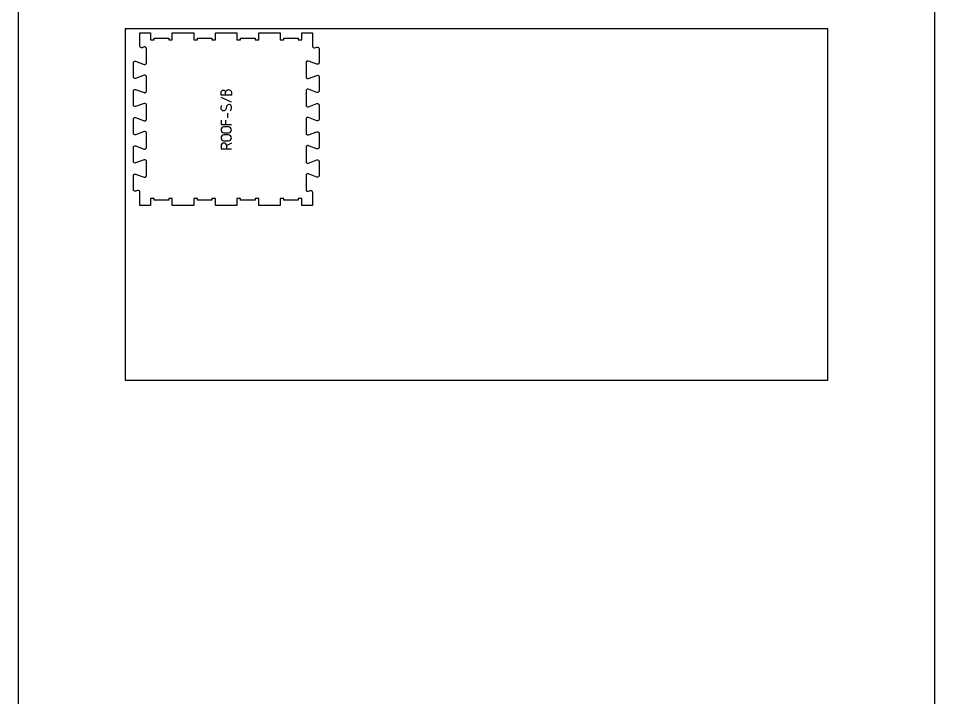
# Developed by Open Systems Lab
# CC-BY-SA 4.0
# Model space of a CAD drawing. Extents: x 0 to 12757, y 0 to 30003.
# Drawn here: x 0 to 3183, y 6932 to 9293 of the extents above; entities that cross this region are included whole.
import ezdxf

# ---------------------------------------------------------------- set-up
doc = ezdxf.new("R2010")
doc.units = 0
for name, color, linetype in [('0_SHEET_SPRUCEPLY_2440X122', 1, 'CONTINUOUS'), ('1_ANYTOOL_1MMDEEP_LABELS_S', 2, 'CONTINUOUS'), ('4_ANYTOOL_CUTTHROUGH_OUTSI', 5, 'CONTINUOUS'), ('DONOTCUT', 7, 'CONTINUOUS')]:
    doc.layers.add(name, color=color, linetype=linetype)

msp = doc.modelspace()

# ---------------------------------------------------------------- linework, layer by layer
at = {"layer": '0_SHEET_SPRUCEPLY_2440X122'}
msp.add_lwpolyline([(371.7, 9255.6), (371.7, 8035.6), (2811.7, 8035.6), (2811.7, 9255.6)], close=True, dxfattribs=at)
at = {"layer": '1_ANYTOOL_1MMDEEP_LABELS_S', "color": 2}
for points in [[(720.3, 9025.2), (720.3, 9035.2, -1), (740.3, 9035.2), (740.3, 9025.2), (704.3, 9025.2), (704.3, 9035.2, -1), (720.3, 9035.2)], [(736.3, 8971.2, 0.136555), (740.2, 8980.5, 0.071716), (740.1, 8985.6, 0.133522), (738, 8990.2, 0.344001), (728.6, 8992.3, 0.153745), (724.8, 8988.8, 0.071568), (723, 8984.1, -0.00912), (721.7, 8978.9, -0.090615), (719.5, 8974.4, -0.340346), (710.2, 8971.6, -0.284273), (704.3, 8979.3, -0.092596), (704.8, 8984.3, -0.017533), (706.3, 8989.2)], [(724.3, 8839.2), (724.3, 8849.2, 1), (704.3, 8849.2), (704.3, 8839.2), (740.3, 8839.2)]]:
    msp.add_lwpolyline(points, format="xyb", dxfattribs=at)
for points in [[(740.3, 9001.2), (704.3, 9017.2)], [(728.3, 8947.2), (728.3, 8963.2)], [(704.3, 8939.2), (704.3, 8923.2), (740.3, 8923.2)], [(720.3, 8939.2), (720.3, 8923.2)], [(740.3, 8859.2), (724.1, 8851.1)]]:
    msp.add_lwpolyline(points, dxfattribs=at)
for points in [[(730.3, 8895.2, 1), (730.3, 8915.2), (714.3, 8915.2, 1), (714.3, 8895.2)], [(730.3, 8867.2, 1), (730.3, 8887.2), (714.3, 8887.2, 1), (714.3, 8867.2)]]:
    msp.add_lwpolyline(points, format="xyb", close=True, dxfattribs=at)
at = {"layer": '4_ANYTOOL_CUTTHROUGH_OUTSI', "color": 5}
msp.add_lwpolyline([(422.5, 8688.5, 0.522088), (414.1, 8694.4), (407.3, 8691.9, -0.236725), (402.2, 8692.8), (402.1, 8692.9), (402, 8693), (401.9, 8693.1), (401.7, 8693.2), (401.6, 8693.3), (401.5, 8693.4), (401.4, 8693.6), (401.3, 8693.7), (401.2, 8693.8), (401.1, 8694), (401, 8694.1), (400.9, 8694.2), (400.8, 8694.4), (400.7, 8694.5), (400.6, 8694.7), (400.5, 8694.8), (400.5, 8695), (400.4, 8695.1), (400.3, 8695.3), (400.3, 8695.4), (400.2, 8695.6), (400.2, 8695.8), (400.1, 8695.9), (400.1, 8696.1), (400, 8696.3), (400, 8696.4), (400, 8696.6), (400, 8696.8), (399.9, 8696.9), (399.9, 8697.1), (399.9, 8697.2), (399.9, 8697.4), (399.9, 8745.9), (399.9, 8746.1), (399.9, 8746.2), (399.9, 8746.4), (400, 8746.6), (400, 8746.7), (400, 8746.9), (400, 8747.1), (400.1, 8747.2), (400.1, 8747.4), (400.2, 8747.5), (400.2, 8747.7), (400.3, 8747.9), (400.3, 8748), (400.4, 8748.2), (400.5, 8748.3), (400.5, 8748.5), (400.6, 8748.6), (400.7, 8748.8), (400.8, 8748.9), (400.9, 8749.1), (401, 8749.2), (401.1, 8749.4), (401.2, 8749.5), (401.3, 8749.6), (401.4, 8749.7), (401.5, 8749.9), (401.6, 8750), (401.7, 8750.1), (401.9, 8750.2), (402, 8750.3), (402.1, 8750.4), (402.2, 8750.5, -0.236725), (407.3, 8751.4), (437.1, 8740.4), (437.1, 8740.4), (437.1, 8740.4), (437.3, 8740.4), (437.4, 8740.3), (437.6, 8740.3), (437.8, 8740.3), (438, 8740.2), (438.1, 8740.2), (438.3, 8740.2), (438.5, 8740.2), (438.7, 8740.2), (438.9, 8740.2), (439.1, 8740.2), (439.2, 8740.2), (439.4, 8740.2), (439.6, 8740.2), (439.8, 8740.2), (440, 8740.2), (440.2, 8740.3), (440.3, 8740.3), (440.5, 8740.4), (440.7, 8740.4), (440.9, 8740.5), (441, 8740.5), (441.2, 8740.6), (441.4, 8740.7), (441.6, 8740.7), (441.7, 8740.8), (441.9, 8740.9), (442, 8741), (442.2, 8741.1), (442.3, 8741.2), (442.5, 8741.3), (442.6, 8741.4), (442.8, 8741.5), (442.9, 8741.6), (443, 8741.7), (443.2, 8741.8), (443.3, 8742), (443.4, 8742.1), (443.5, 8742.2), (443.7, 8742.4), (443.8, 8742.5), (443.9, 8742.7), (444, 8742.8), (444.1, 8743), (444.2, 8743.1), (444.3, 8743.3), (444.4, 8743.4), (444.5, 8743.6), (444.6, 8743.8), (444.6, 8743.9), (444.7, 8744.1), (444.8, 8744.3), (444.8, 8744.5), (444.9, 8744.6), (444.9, 8744.8), (445, 8745), (445, 8745.2), (445.1, 8745.3), (445.1, 8745.5), (445.1, 8745.7), (445.1, 8745.9), (445.1, 8746.1), (445.1, 8746.2), (445.1, 8746.4), (445.1, 8794.9), (445.1, 8795.1), (445.1, 8795.3), (445.1, 8795.4), (445.1, 8795.6), (445.1, 8795.8), (445.1, 8796), (445, 8796.2), (445, 8796.3), (444.9, 8796.5), (444.9, 8796.7), (444.8, 8796.9), (444.8, 8797), (444.7, 8797.2), (444.6, 8797.4), (444.6, 8797.5), (444.5, 8797.7), (444.4, 8797.9), (444.3, 8798), (444.2, 8798.2), (444.1, 8798.4), (444, 8798.5), (443.9, 8798.7), (443.8, 8798.8), (443.7, 8798.9), (443.5, 8799.1), (443.4, 8799.2), (443.3, 8799.3), (443.2, 8799.5), (443, 8799.6), (442.9, 8799.7), (442.8, 8799.8), (442.6, 8799.9, 0.237079), (437.1, 8800.9), (437.1, 8800.9), (407.3, 8789.9), (407.3, 8789.9, -0.236725), (402.2, 8790.8), (402.1, 8790.9), (402, 8791), (401.9, 8791.1), (401.7, 8791.2), (401.6, 8791.3), (401.5, 8791.4), (401.4, 8791.6), (401.3, 8791.7), (401.2, 8791.8), (401.1, 8792), (401, 8792.1), (400.9, 8792.2), (400.8, 8792.4), (400.7, 8792.5), (400.6, 8792.7), (400.5, 8792.8), (400.5, 8793), (400.4, 8793.1), (400.3, 8793.3), (400.3, 8793.4), (400.2, 8793.6), (400.2, 8793.8), (400.1, 8793.9), (400.1, 8794.1), (400, 8794.3), (400, 8794.4), (400, 8794.6), (400, 8794.8), (399.9, 8794.9), (399.9, 8795.1), (399.9, 8795.2), (399.9, 8795.4), (399.9, 8843.9), (399.9, 8844.1), (399.9, 8844.2), (399.9, 8844.4), (400, 8844.6), (400, 8844.7), (400, 8844.9), (400, 8845.1), (400.1, 8845.2), (400.1, 8845.4), (400.2, 8845.5), (400.2, 8845.7), (400.3, 8845.9), (400.3, 8846), (400.4, 8846.2), (400.5, 8846.3), (400.5, 8846.5), (400.6, 8846.6), (400.7, 8846.8), (400.8, 8846.9), (400.9, 8847.1), (401, 8847.2), (401.1, 8847.4), (401.2, 8847.5), (401.3, 8847.6), (401.4, 8847.7), (401.5, 8847.9), (401.6, 8848), (401.7, 8848.1), (401.9, 8848.2), (402, 8848.3), (402.1, 8848.4), (402.2, 8848.5, -0.236725), (407.3, 8849.4), (437.1, 8838.4), (437.1, 8838.4), (437.1, 8838.4), (437.3, 8838.4), (437.4, 8838.3), (437.6, 8838.3), (437.8, 8838.3), (438, 8838.2), (438.1, 8838.2), (438.3, 8838.2), (438.5, 8838.2), (438.7, 8838.2), (438.9, 8838.2), (439.1, 8838.2), (439.2, 8838.2), (439.4, 8838.2), (439.6, 8838.2), (439.8, 8838.2), (440, 8838.2), (440.2, 8838.3), (440.3, 8838.3), (440.5, 8838.4), (440.7, 8838.4), (440.9, 8838.5), (441, 8838.5), (441.2, 8838.6), (441.4, 8838.7), (441.6, 8838.7), (441.7, 8838.8), (441.9, 8838.9), (442, 8839), (442.2, 8839.1), (442.3, 8839.2), (442.5, 8839.3), (442.6, 8839.4), (442.8, 8839.5), (442.9, 8839.6), (443, 8839.7), (443.2, 8839.8), (443.3, 8840), (443.4, 8840.1), (443.5, 8840.2), (443.7, 8840.4), (443.8, 8840.5), (443.9, 8840.7), (444, 8840.8), (444.1, 8841), (444.2, 8841.1), (444.3, 8841.3), (444.4, 8841.4), (444.5, 8841.6), (444.6, 8841.8), (444.6, 8841.9), (444.7, 8842.1), (444.8, 8842.3), (444.8, 8842.5), (444.9, 8842.6), (444.9, 8842.8), (445, 8843), (445, 8843.2), (445.1, 8843.3), (445.1, 8843.5), (445.1, 8843.7), (445.1, 8843.9), (445.1, 8844.1), (445.1, 8844.2), (445.1, 8844.4), (445.1, 8892.9), (445.1, 8893.1), (445.1, 8893.3), (445.1, 8893.4), (445.1, 8893.6), (445.1, 8893.8), (445.1, 8894), (445, 8894.2), (445, 8894.3), (444.9, 8894.5), (444.9, 8894.7), (444.8, 8894.9), (444.8, 8895), (444.7, 8895.2), (444.6, 8895.4), (444.6, 8895.5), (444.5, 8895.7), (444.4, 8895.9), (444.3, 8896), (444.2, 8896.2), (444.1, 8896.4), (444, 8896.5), (443.9, 8896.7), (443.8, 8896.8), (443.7, 8896.9), (443.5, 8897.1), (443.4, 8897.2), (443.3, 8897.3), (443.2, 8897.5), (443, 8897.6), (442.9, 8897.7), (442.8, 8897.8), (442.6, 8897.9, 0.237079), (437.1, 8898.9), (437.1, 8898.9), (407.3, 8887.9), (407.3, 8887.9, -0.236725), (402.2, 8888.8), (402.1, 8888.9), (402, 8889), (401.9, 8889.1), (401.7, 8889.2), (401.6, 8889.3), (401.5, 8889.4), (401.4, 8889.6), (401.3, 8889.7), (401.2, 8889.8), (401.1, 8890), (401, 8890.1), (400.9, 8890.2), (400.8, 8890.4), (400.7, 8890.5), (400.6, 8890.7), (400.5, 8890.8), (400.5, 8891), (400.4, 8891.1), (400.3, 8891.3), (400.3, 8891.4), (400.2, 8891.6), (400.2, 8891.8), (400.1, 8891.9), (400.1, 8892.1), (400, 8892.3), (400, 8892.4), (400, 8892.6), (400, 8892.8), (399.9, 8892.9), (399.9, 8893.1), (399.9, 8893.2), (399.9, 8893.4), (399.9, 8941.9), (399.9, 8942.1), (399.9, 8942.2), (399.9, 8942.4), (400, 8942.6), (400, 8942.7), (400, 8942.9), (400, 8943.1), (400.1, 8943.2), (400.1, 8943.4), (400.2, 8943.5), (400.2, 8943.7), (400.3, 8943.9), (400.3, 8944), (400.4, 8944.2), (400.5, 8944.3), (400.5, 8944.5), (400.6, 8944.6), (400.7, 8944.8), (400.8, 8944.9), (400.9, 8945.1), (401, 8945.2), (401.1, 8945.4), (401.2, 8945.5), (401.3, 8945.6), (401.4, 8945.7), (401.5, 8945.9), (401.6, 8946), (401.7, 8946.1), (401.9, 8946.2), (402, 8946.3), (402.1, 8946.4), (402.2, 8946.5, -0.236725), (407.3, 8947.4), (437.1, 8936.4), (437.1, 8936.4), (437.1, 8936.4), (437.3, 8936.4), (437.4, 8936.3), (437.6, 8936.3), (437.8, 8936.3), (438, 8936.2), (438.1, 8936.2), (438.3, 8936.2), (438.5, 8936.2), (438.7, 8936.2), (438.9, 8936.2), (439.1, 8936.2), (439.2, 8936.2), (439.4, 8936.2), (439.6, 8936.2), (439.8, 8936.2), (440, 8936.2), (440.2, 8936.3), (440.3, 8936.3), (440.5, 8936.4), (440.7, 8936.4), (440.9, 8936.5), (441, 8936.5), (441.2, 8936.6), (441.4, 8936.7), (441.6, 8936.7), (441.7, 8936.8), (441.9, 8936.9), (442, 8937), (442.2, 8937.1), (442.3, 8937.2), (442.5, 8937.3), (442.6, 8937.4), (442.8, 8937.5), (442.9, 8937.6), (443, 8937.7), (443.2, 8937.8), (443.3, 8938), (443.4, 8938.1), (443.5, 8938.2), (443.7, 8938.4), (443.8, 8938.5), (443.9, 8938.7), (444, 8938.8), (444.1, 8939), (444.2, 8939.1), (444.3, 8939.3), (444.4, 8939.4), (444.5, 8939.6), (444.6, 8939.8), (444.6, 8939.9), (444.7, 8940.1), (444.8, 8940.3), (444.8, 8940.5), (444.9, 8940.6), (444.9, 8940.8), (445, 8941), (445, 8941.2), (445.1, 8941.3), (445.1, 8941.5), (445.1, 8941.7), (445.1, 8941.9), (445.1, 8942.1), (445.1, 8942.2), (445.1, 8942.4), (445.1, 8990.9), (445.1, 8991.1), (445.1, 8991.3), (445.1, 8991.4), (445.1, 8991.6), (445.1, 8991.8), (445.1, 8992), (445, 8992.2), (445, 8992.3), (444.9, 8992.5), (444.9, 8992.7), (444.8, 8992.9), (444.8, 8993), (444.7, 8993.2), (444.6, 8993.4), (444.6, 8993.5), (444.5, 8993.7), (444.4, 8993.9), (444.3, 8994), (444.2, 8994.2), (444.1, 8994.4), (444, 8994.5), (443.9, 8994.7), (443.8, 8994.8), (443.7, 8994.9), (443.5, 8995.1), (443.4, 8995.2), (443.3, 8995.3), (443.2, 8995.5), (443, 8995.6), (442.9, 8995.7), (442.8, 8995.8), (442.6, 8995.9, 0.237079), (437.1, 8996.9), (437.1, 8996.9), (407.3, 8985.9), (407.3, 8985.9, -0.236725), (402.2, 8986.8), (402.1, 8986.9), (402, 8987), (401.9, 8987.1), (401.7, 8987.2), (401.6, 8987.3), (401.5, 8987.4), (401.4, 8987.6), (401.3, 8987.7), (401.2, 8987.8), (401.1, 8988), (401, 8988.1), (400.9, 8988.2), (400.8, 8988.4), (400.7, 8988.5), (400.6, 8988.7), (400.5, 8988.8), (400.5, 8989), (400.4, 8989.1), (400.3, 8989.3), (400.3, 8989.4), (400.2, 8989.6), (400.2, 8989.8), (400.1, 8989.9), (400.1, 8990.1), (400, 8990.3), (400, 8990.4), (400, 8990.6), (400, 8990.8), (399.9, 8990.9), (399.9, 8991.1), (399.9, 8991.2), (399.9, 8991.4), (399.9, 9039.9), (399.9, 9040.1), (399.9, 9040.2), (399.9, 9040.4), (400, 9040.6), (400, 9040.7), (400, 9040.9), (400, 9041.1), (400.1, 9041.2), (400.1, 9041.4), (400.2, 9041.5), (400.2, 9041.7), (400.3, 9041.9), (400.3, 9042), (400.4, 9042.2), (400.5, 9042.3), (400.5, 9042.5), (400.6, 9042.6), (400.7, 9042.8), (400.8, 9042.9), (400.9, 9043.1), (401, 9043.2), (401.1, 9043.4), (401.2, 9043.5), (401.3, 9043.6), (401.4, 9043.7), (401.5, 9043.9), (401.6, 9044), (401.7, 9044.1), (401.9, 9044.2), (402, 9044.3), (402.1, 9044.4), (402.2, 9044.5, -0.236725), (407.3, 9045.4), (437.1, 9034.4), (437.1, 9034.4), (437.1, 9034.4), (437.3, 9034.4), (437.4, 9034.3), (437.6, 9034.3), (437.8, 9034.3), (438, 9034.2), (438.1, 9034.2), (438.3, 9034.2), (438.5, 9034.2), (438.7, 9034.2), (438.9, 9034.2), (439.1, 9034.2), (439.2, 9034.2), (439.4, 9034.2), (439.6, 9034.2), (439.8, 9034.2), (440, 9034.2), (440.2, 9034.3), (440.3, 9034.3), (440.5, 9034.4), (440.7, 9034.4), (440.9, 9034.5), (441, 9034.5), (441.2, 9034.6), (441.4, 9034.7), (441.6, 9034.7), (441.7, 9034.8), (441.9, 9034.9), (442, 9035), (442.2, 9035.1), (442.3, 9035.2), (442.5, 9035.3), (442.6, 9035.4), (442.8, 9035.5), (442.9, 9035.6), (443, 9035.7), (443.2, 9035.8), (443.3, 9036), (443.4, 9036.1), (443.5, 9036.2), (443.7, 9036.4), (443.8, 9036.5), (443.9, 9036.7), (444, 9036.8), (444.1, 9037), (444.2, 9037.1), (444.3, 9037.3), (444.4, 9037.4), (444.5, 9037.6), (444.6, 9037.8), (444.6, 9037.9), (444.7, 9038.1), (444.8, 9038.3), (444.8, 9038.5), (444.9, 9038.6), (444.9, 9038.8), (445, 9039), (445, 9039.2), (445.1, 9039.3), (445.1, 9039.5), (445.1, 9039.7), (445.1, 9039.9), (445.1, 9040.1), (445.1, 9040.2), (445.1, 9040.4), (445.1, 9088.9), (445.1, 9089.1), (445.1, 9089.3), (445.1, 9089.4), (445.1, 9089.6), (445.1, 9089.8), (445.1, 9090), (445, 9090.2), (445, 9090.3), (444.9, 9090.5), (444.9, 9090.7), (444.8, 9090.9), (444.8, 9091), (444.7, 9091.2), (444.6, 9091.4), (444.6, 9091.5), (444.5, 9091.7), (444.4, 9091.9), (444.3, 9092), (444.2, 9092.2), (444.1, 9092.4), (444, 9092.5), (443.9, 9092.7), (443.8, 9092.8), (443.7, 9092.9), (443.5, 9093.1), (443.4, 9093.2), (443.3, 9093.3), (443.2, 9093.5), (443, 9093.6), (442.9, 9093.7), (442.8, 9093.8), (442.6, 9093.9, 0.237079), (437.1, 9094.9), (437.1, 9094.9), (407.3, 9083.9), (407.3, 9083.9, -0.236725), (402.2, 9084.8), (402.1, 9084.9), (402, 9085), (401.9, 9085.1), (401.7, 9085.2), (401.6, 9085.3), (401.5, 9085.4), (401.4, 9085.6), (401.3, 9085.7), (401.2, 9085.8), (401.1, 9086), (401, 9086.1), (400.9, 9086.2), (400.8, 9086.4), (400.7, 9086.5), (400.6, 9086.7), (400.5, 9086.8), (400.5, 9087), (400.4, 9087.1), (400.3, 9087.3), (400.3, 9087.4), (400.2, 9087.6), (400.2, 9087.8), (400.1, 9087.9), (400.1, 9088.1), (400, 9088.3), (400, 9088.4), (400, 9088.6), (400, 9088.8), (399.9, 9088.9), (399.9, 9089.1), (399.9, 9089.2), (399.9, 9089.4), (399.9, 9137.9), (399.9, 9138.1), (399.9, 9138.2), (399.9, 9138.4), (400, 9138.6), (400, 9138.7), (400, 9138.9), (400, 9139.1), (400.1, 9139.2), (400.1, 9139.4), (400.2, 9139.5), (400.2, 9139.7), (400.3, 9139.9), (400.3, 9140), (400.4, 9140.2), (400.5, 9140.3), (400.5, 9140.5), (400.6, 9140.6), (400.7, 9140.8), (400.8, 9140.9), (400.9, 9141.1), (401, 9141.2), (401.1, 9141.4), (401.2, 9141.5), (401.3, 9141.6), (401.4, 9141.7), (401.5, 9141.9), (401.6, 9142), (401.7, 9142.1), (401.9, 9142.2), (402, 9142.3), (402.1, 9142.4), (402.2, 9142.5, -0.236725), (407.3, 9143.4), (437.1, 9132.4), (437.1, 9132.4), (437.1, 9132.4), (437.3, 9132.4), (437.4, 9132.3), (437.6, 9132.3), (437.8, 9132.3), (438, 9132.2), (438.1, 9132.2), (438.3, 9132.2), (438.5, 9132.2), (438.7, 9132.2), (438.9, 9132.2), (439.1, 9132.2), (439.2, 9132.2), (439.4, 9132.2), (439.6, 9132.2), (439.8, 9132.2), (440, 9132.2), (440.2, 9132.3), (440.3, 9132.3), (440.5, 9132.4), (440.7, 9132.4), (440.9, 9132.5), (441, 9132.5), (441.2, 9132.6), (441.4, 9132.7), (441.6, 9132.7), (441.7, 9132.8), (441.9, 9132.9), (442, 9133), (442.2, 9133.1), (442.3, 9133.2), (442.5, 9133.3), (442.6, 9133.4), (442.8, 9133.5), (442.9, 9133.6), (443, 9133.7), (443.2, 9133.8), (443.3, 9134), (443.4, 9134.1), (443.5, 9134.2), (443.7, 9134.4), (443.8, 9134.5), (443.9, 9134.7), (444, 9134.8), (444.1, 9135), (444.2, 9135.1), (444.3, 9135.3), (444.4, 9135.4), (444.5, 9135.6), (444.6, 9135.8), (444.6, 9135.9), (444.7, 9136.1), (444.8, 9136.3), (444.8, 9136.5), (444.9, 9136.6), (444.9, 9136.8), (445, 9137), (445, 9137.2), (445.1, 9137.3), (445.1, 9137.5), (445.1, 9137.7), (445.1, 9137.9), (445.1, 9138.1), (445.1, 9138.2), (445.1, 9138.4), (445.1, 9186.9), (445.1, 9187.1), (445.1, 9187.3), (445.1, 9187.4), (445.1, 9187.6), (445.1, 9187.8), (445.1, 9188), (445, 9188.2), (445, 9188.3), (444.9, 9188.5), (444.9, 9188.7), (444.8, 9188.9), (444.8, 9189), (444.7, 9189.2), (444.6, 9189.4), (444.6, 9189.5), (444.5, 9189.7), (444.4, 9189.9), (444.3, 9190), (444.2, 9190.2), (444.1, 9190.4), (444, 9190.5), (443.9, 9190.7), (443.8, 9190.8), (443.7, 9190.9), (443.5, 9191.1), (443.4, 9191.2), (443.3, 9191.3), (443.2, 9191.5), (443, 9191.6), (442.9, 9191.7), (442.8, 9191.8), (442.6, 9191.9, 0.237079), (437.1, 9192.9), (437.1, 9192.9), (430.3, 9190.4), (430.3, 9190.4, -0.522087), (422.5, 9195.8), (422.5, 9241.9), (459.5, 9241.9), (459.5, 9217.9), (472, 9217.9), (472, 9223.9), (522.5, 9223.9), (522.5, 9217.9), (535, 9217.9), (535, 9241.9), (609.5, 9241.9), (609.5, 9217.9), (622, 9217.9), (622, 9223.9), (672.5, 9223.9), (672.5, 9217.9), (685, 9217.9), (685, 9241.9), (759.5, 9241.9), (759.5, 9217.9), (772, 9217.9), (772, 9223.9), (822.5, 9223.9), (822.5, 9217.9), (835, 9217.9), (835, 9241.9), (909.5, 9241.9), (909.5, 9217.9), (922, 9217.9), (922, 9223.9), (972.5, 9223.9), (972.5, 9217.9), (985, 9217.9), (985, 9241.9), (1022, 9241.9), (1022, 9195.8), (1022, 9195.8, 0.522088), (1030.5, 9189.9), (1037.3, 9192.4, -0.236725), (1042.3, 9191.5), (1042.5, 9191.4), (1042.6, 9191.3), (1042.7, 9191.2), (1042.8, 9191.1), (1042.9, 9191), (1043.1, 9190.9), (1043.2, 9190.7), (1043.3, 9190.6), (1043.4, 9190.5), (1043.5, 9190.4), (1043.6, 9190.2), (1043.7, 9190.1), (1043.8, 9189.9), (1043.9, 9189.8), (1044, 9189.6), (1044, 9189.5), (1044.1, 9189.3), (1044.2, 9189.2), (1044.2, 9189), (1044.3, 9188.9), (1044.4, 9188.7), (1044.4, 9188.5), (1044.5, 9188.4), (1044.5, 9188.2), (1044.5, 9188.1), (1044.6, 9187.9), (1044.6, 9187.7), (1044.6, 9187.6), (1044.6, 9187.4), (1044.6, 9187.2), (1044.6, 9187.1), (1044.6, 9186.9), (1044.6, 9138.4), (1044.6, 9138.2), (1044.6, 9138.1), (1044.6, 9137.9), (1044.6, 9137.8), (1044.6, 9137.6), (1044.6, 9137.4), (1044.5, 9137.3), (1044.5, 9137.1), (1044.5, 9136.9), (1044.4, 9136.8), (1044.4, 9136.6), (1044.3, 9136.4), (1044.2, 9136.3), (1044.2, 9136.1), (1044.1, 9136), (1044, 9135.8), (1044, 9135.7), (1043.9, 9135.5), (1043.8, 9135.4), (1043.7, 9135.2), (1043.6, 9135.1), (1043.5, 9135), (1043.4, 9134.8), (1043.3, 9134.7), (1043.2, 9134.6), (1043.1, 9134.4), (1042.9, 9134.3), (1042.8, 9134.2), (1042.7, 9134.1), (1042.6, 9134), (1042.5, 9133.9), (1042.3, 9133.8, -0.236725), (1037.3, 9132.9), (1007.5, 9143.9), (1007.5, 9143.9), (1007.5, 9143.9), (1007.3, 9143.9), (1007.1, 9144), (1007, 9144), (1006.8, 9144.1), (1006.6, 9144.1), (1006.4, 9144.1), (1006.2, 9144.1), (1006.1, 9144.1), (1005.9, 9144.2), (1005.7, 9144.2), (1005.5, 9144.2), (1005.3, 9144.1), (1005.1, 9144.1), (1005, 9144.1), (1004.8, 9144.1), (1004.6, 9144.1), (1004.4, 9144), (1004.2, 9144), (1004, 9143.9), (1003.9, 9143.9), (1003.7, 9143.8), (1003.5, 9143.8), (1003.3, 9143.7), (1003.2, 9143.6), (1003, 9143.6), (1002.9, 9143.5), (1002.7, 9143.4), (1002.5, 9143.3), (1002.4, 9143.2), (1002.2, 9143.1), (1002.1, 9143), (1001.9, 9142.9), (1001.8, 9142.8), (1001.7, 9142.7), (1001.5, 9142.6), (1001.4, 9142.5), (1001.3, 9142.3), (1001.1, 9142.2), (1001, 9142.1), (1000.9, 9141.9), (1000.8, 9141.8), (1000.7, 9141.7), (1000.6, 9141.5), (1000.5, 9141.4), (1000.4, 9141.2), (1000.3, 9141), (1000.2, 9140.9), (1000.1, 9140.7), (1000, 9140.5), (999.9, 9140.4), (999.9, 9140.2), (999.8, 9140), (999.7, 9139.9), (999.7, 9139.7), (999.6, 9139.5), (999.6, 9139.3), (999.5, 9139.2), (999.5, 9139), (999.5, 9138.8), (999.5, 9138.6), (999.4, 9138.4), (999.4, 9138.3), (999.4, 9138.1), (999.4, 9137.9), (999.4, 9089.4), (999.4, 9089.2), (999.4, 9089.1), (999.4, 9088.9), (999.5, 9088.7), (999.5, 9088.5), (999.5, 9088.3), (999.5, 9088.2), (999.6, 9088), (999.6, 9087.8), (999.7, 9087.6), (999.7, 9087.5), (999.8, 9087.3), (999.9, 9087.1), (999.9, 9086.9), (1000, 9086.8), (1000.1, 9086.6), (1000.2, 9086.4), (1000.3, 9086.3), (1000.4, 9086.1), (1000.5, 9086), (1000.6, 9085.8), (1000.7, 9085.7), (1000.8, 9085.5), (1000.9, 9085.4), (1001, 9085.2), (1001.1, 9085.1), (1001.3, 9085), (1001.4, 9084.8), (1001.5, 9084.7), (1001.7, 9084.6), (1001.8, 9084.5), (1001.9, 9084.4, 0.237079), (1007.5, 9083.4), (1007.5, 9083.4), (1007.5, 9083.4), (1037.3, 9094.4), (1037.3, 9094.4, -0.236725), (1042.3, 9093.5), (1042.5, 9093.4), (1042.6, 9093.3), (1042.7, 9093.2), (1042.8, 9093.1), (1042.9, 9093), (1043.1, 9092.9), (1043.2, 9092.7), (1043.3, 9092.6), (1043.4, 9092.5), (1043.5, 9092.4), (1043.6, 9092.2), (1043.7, 9092.1), (1043.8, 9091.9), (1043.9, 9091.8), (1044, 9091.6), (1044, 9091.5), (1044.1, 9091.3), (1044.2, 9091.2), (1044.2, 9091), (1044.3, 9090.9), (1044.4, 9090.7), (1044.4, 9090.5), (1044.5, 9090.4), (1044.5, 9090.2), (1044.5, 9090.1), (1044.6, 9089.9), (1044.6, 9089.7), (1044.6, 9089.6), (1044.6, 9089.4), (1044.6, 9089.2), (1044.6, 9089.1), (1044.6, 9088.9), (1044.6, 9040.4), (1044.6, 9040.2), (1044.6, 9040.1), (1044.6, 9039.9), (1044.6, 9039.8), (1044.6, 9039.6), (1044.6, 9039.4), (1044.5, 9039.3), (1044.5, 9039.1), (1044.5, 9038.9), (1044.4, 9038.8), (1044.4, 9038.6), (1044.3, 9038.4), (1044.2, 9038.3), (1044.2, 9038.1), (1044.1, 9038), (1044, 9037.8), (1044, 9037.7), (1043.9, 9037.5), (1043.8, 9037.4), (1043.7, 9037.2), (1043.6, 9037.1), (1043.5, 9037), (1043.4, 9036.8), (1043.3, 9036.7), (1043.2, 9036.6), (1043.1, 9036.4), (1042.9, 9036.3), (1042.8, 9036.2), (1042.7, 9036.1), (1042.6, 9036), (1042.5, 9035.9), (1042.3, 9035.8, -0.236725), (1037.3, 9034.9), (1007.5, 9045.9), (1007.5, 9045.9), (1007.5, 9045.9), (1007.3, 9045.9), (1007.1, 9046), (1007, 9046), (1006.8, 9046.1), (1006.6, 9046.1), (1006.4, 9046.1), (1006.2, 9046.1), (1006.1, 9046.1), (1005.9, 9046.2), (1005.7, 9046.2), (1005.5, 9046.2), (1005.3, 9046.1), (1005.1, 9046.1), (1005, 9046.1), (1004.8, 9046.1), (1004.6, 9046.1), (1004.4, 9046), (1004.2, 9046), (1004, 9045.9), (1003.9, 9045.9), (1003.7, 9045.8), (1003.5, 9045.8), (1003.3, 9045.7), (1003.2, 9045.6), (1003, 9045.6), (1002.9, 9045.5), (1002.7, 9045.4), (1002.5, 9045.3), (1002.4, 9045.2), (1002.2, 9045.1), (1002.1, 9045), (1001.9, 9044.9), (1001.8, 9044.8), (1001.7, 9044.7), (1001.5, 9044.6), (1001.4, 9044.5), (1001.3, 9044.3), (1001.1, 9044.2), (1001, 9044.1), (1000.9, 9043.9), (1000.8, 9043.8), (1000.7, 9043.7), (1000.6, 9043.5), (1000.5, 9043.4), (1000.4, 9043.2), (1000.3, 9043), (1000.2, 9042.9), (1000.1, 9042.7), (1000, 9042.5), (999.9, 9042.4), (999.9, 9042.2), (999.8, 9042), (999.7, 9041.9), (999.7, 9041.7), (999.6, 9041.5), (999.6, 9041.3), (999.5, 9041.2), (999.5, 9041), (999.5, 9040.8), (999.5, 9040.6), (999.4, 9040.4), (999.4, 9040.3), (999.4, 9040.1), (999.4, 9039.9), (999.4, 8991.4), (999.4, 8991.2), (999.4, 8991.1), (999.4, 8990.9), (999.5, 8990.7), (999.5, 8990.5), (999.5, 8990.3), (999.5, 8990.2), (999.6, 8990), (999.6, 8989.8), (999.7, 8989.6), (999.7, 8989.5), (999.8, 8989.3), (999.9, 8989.1), (999.9, 8988.9), (1000, 8988.8), (1000.1, 8988.6), (1000.2, 8988.4), (1000.3, 8988.3), (1000.4, 8988.1), (1000.5, 8988), (1000.6, 8987.8), (1000.7, 8987.7), (1000.8, 8987.5), (1000.9, 8987.4), (1001, 8987.2), (1001.1, 8987.1), (1001.3, 8987), (1001.4, 8986.8), (1001.5, 8986.7), (1001.7, 8986.6), (1001.8, 8986.5), (1001.9, 8986.4, 0.237079), (1007.5, 8985.4), (1007.5, 8985.4), (1007.5, 8985.4), (1037.3, 8996.4), (1037.3, 8996.4, -0.236725), (1042.3, 8995.5), (1042.5, 8995.4), (1042.6, 8995.3), (1042.7, 8995.2), (1042.8, 8995.1), (1042.9, 8995), (1043.1, 8994.9), (1043.2, 8994.7), (1043.3, 8994.6), (1043.4, 8994.5), (1043.5, 8994.4), (1043.6, 8994.2), (1043.7, 8994.1), (1043.8, 8993.9), (1043.9, 8993.8), (1044, 8993.6), (1044, 8993.5), (1044.1, 8993.3), (1044.2, 8993.2), (1044.2, 8993), (1044.3, 8992.9), (1044.4, 8992.7), (1044.4, 8992.5), (1044.5, 8992.4), (1044.5, 8992.2), (1044.5, 8992.1), (1044.6, 8991.9), (1044.6, 8991.7), (1044.6, 8991.6), (1044.6, 8991.4), (1044.6, 8991.2), (1044.6, 8991.1), (1044.6, 8990.9), (1044.6, 8942.4), (1044.6, 8942.2), (1044.6, 8942.1), (1044.6, 8941.9), (1044.6, 8941.8), (1044.6, 8941.6), (1044.6, 8941.4), (1044.5, 8941.3), (1044.5, 8941.1), (1044.5, 8940.9), (1044.4, 8940.8), (1044.4, 8940.6), (1044.3, 8940.4), (1044.2, 8940.3), (1044.2, 8940.1), (1044.1, 8940), (1044, 8939.8), (1044, 8939.7), (1043.9, 8939.5), (1043.8, 8939.4), (1043.7, 8939.2), (1043.6, 8939.1), (1043.5, 8939), (1043.4, 8938.8), (1043.3, 8938.7), (1043.2, 8938.6), (1043.1, 8938.4), (1042.9, 8938.3), (1042.8, 8938.2), (1042.7, 8938.1), (1042.6, 8938), (1042.5, 8937.9), (1042.3, 8937.8, -0.236725), (1037.3, 8936.9), (1007.5, 8947.9), (1007.5, 8947.9), (1007.5, 8947.9), (1007.3, 8947.9), (1007.1, 8948), (1007, 8948), (1006.8, 8948.1), (1006.6, 8948.1), (1006.4, 8948.1), (1006.2, 8948.1), (1006.1, 8948.1), (1005.9, 8948.2), (1005.7, 8948.2), (1005.5, 8948.2), (1005.3, 8948.1), (1005.1, 8948.1), (1005, 8948.1), (1004.8, 8948.1), (1004.6, 8948.1), (1004.4, 8948), (1004.2, 8948), (1004, 8947.9), (1003.9, 8947.9), (1003.7, 8947.8), (1003.5, 8947.8), (1003.3, 8947.7), (1003.2, 8947.6), (1003, 8947.6), (1002.9, 8947.5), (1002.7, 8947.4), (1002.5, 8947.3), (1002.4, 8947.2), (1002.2, 8947.1), (1002.1, 8947), (1001.9, 8946.9), (1001.8, 8946.8), (1001.7, 8946.7), (1001.5, 8946.6), (1001.4, 8946.5), (1001.3, 8946.3), (1001.1, 8946.2), (1001, 8946.1), (1000.9, 8945.9), (1000.8, 8945.8), (1000.7, 8945.7), (1000.6, 8945.5), (1000.5, 8945.4), (1000.4, 8945.2), (1000.3, 8945), (1000.2, 8944.9), (1000.1, 8944.7), (1000, 8944.5), (999.9, 8944.4), (999.9, 8944.2), (999.8, 8944), (999.7, 8943.9), (999.7, 8943.7), (999.6, 8943.5), (999.6, 8943.3), (999.5, 8943.2), (999.5, 8943), (999.5, 8942.8), (999.5, 8942.6), (999.4, 8942.4), (999.4, 8942.3), (999.4, 8942.1), (999.4, 8941.9), (999.4, 8893.4), (999.4, 8893.2), (999.4, 8893.1), (999.4, 8892.9), (999.5, 8892.7), (999.5, 8892.5), (999.5, 8892.3), (999.5, 8892.2), (999.6, 8892), (999.6, 8891.8), (999.7, 8891.6), (999.7, 8891.5), (999.8, 8891.3), (999.9, 8891.1), (999.9, 8890.9), (1000, 8890.8), (1000.1, 8890.6), (1000.2, 8890.4), (1000.3, 8890.3), (1000.4, 8890.1), (1000.5, 8890), (1000.6, 8889.8), (1000.7, 8889.7), (1000.8, 8889.5), (1000.9, 8889.4), (1001, 8889.2), (1001.1, 8889.1), (1001.3, 8889), (1001.4, 8888.8), (1001.5, 8888.7), (1001.7, 8888.6), (1001.8, 8888.5), (1001.9, 8888.4, 0.237079), (1007.5, 8887.4), (1007.5, 8887.4), (1007.5, 8887.4), (1037.3, 8898.4), (1037.3, 8898.4, -0.236725), (1042.3, 8897.5), (1042.5, 8897.4), (1042.6, 8897.3), (1042.7, 8897.2), (1042.8, 8897.1), (1042.9, 8897), (1043.1, 8896.9), (1043.2, 8896.7), (1043.3, 8896.6), (1043.4, 8896.5), (1043.5, 8896.4), (1043.6, 8896.2), (1043.7, 8896.1), (1043.8, 8895.9), (1043.9, 8895.8), (1044, 8895.6), (1044, 8895.5), (1044.1, 8895.3), (1044.2, 8895.2), (1044.2, 8895), (1044.3, 8894.9), (1044.4, 8894.7), (1044.4, 8894.5), (1044.5, 8894.4), (1044.5, 8894.2), (1044.5, 8894.1), (1044.6, 8893.9), (1044.6, 8893.7), (1044.6, 8893.6), (1044.6, 8893.4), (1044.6, 8893.2), (1044.6, 8893.1), (1044.6, 8892.9), (1044.6, 8844.4), (1044.6, 8844.2), (1044.6, 8844.1), (1044.6, 8843.9), (1044.6, 8843.8), (1044.6, 8843.6), (1044.6, 8843.4), (1044.5, 8843.3), (1044.5, 8843.1), (1044.5, 8842.9), (1044.4, 8842.8), (1044.4, 8842.6), (1044.3, 8842.4), (1044.2, 8842.3), (1044.2, 8842.1), (1044.1, 8842), (1044, 8841.8), (1044, 8841.7), (1043.9, 8841.5), (1043.8, 8841.4), (1043.7, 8841.2), (1043.6, 8841.1), (1043.5, 8841), (1043.4, 8840.8), (1043.3, 8840.7), (1043.2, 8840.6), (1043.1, 8840.4), (1042.9, 8840.3), (1042.8, 8840.2), (1042.7, 8840.1), (1042.6, 8840), (1042.5, 8839.9), (1042.3, 8839.8, -0.236725), (1037.3, 8838.9), (1007.5, 8849.9), (1007.5, 8849.9), (1007.5, 8849.9), (1007.3, 8849.9), (1007.1, 8850), (1007, 8850), (1006.8, 8850.1), (1006.6, 8850.1), (1006.4, 8850.1), (1006.2, 8850.1), (1006.1, 8850.1), (1005.9, 8850.2), (1005.7, 8850.2), (1005.5, 8850.2), (1005.3, 8850.1), (1005.1, 8850.1), (1005, 8850.1), (1004.8, 8850.1), (1004.6, 8850.1), (1004.4, 8850), (1004.2, 8850), (1004, 8849.9), (1003.9, 8849.9), (1003.7, 8849.8), (1003.5, 8849.8), (1003.3, 8849.7), (1003.2, 8849.6), (1003, 8849.6), (1002.9, 8849.5), (1002.7, 8849.4), (1002.5, 8849.3), (1002.4, 8849.2), (1002.2, 8849.1), (1002.1, 8849), (1001.9, 8848.9), (1001.8, 8848.8), (1001.7, 8848.7), (1001.5, 8848.6), (1001.4, 8848.5), (1001.3, 8848.3), (1001.1, 8848.2), (1001, 8848.1), (1000.9, 8847.9), (1000.8, 8847.8), (1000.7, 8847.7), (1000.6, 8847.5), (1000.5, 8847.4), (1000.4, 8847.2), (1000.3, 8847), (1000.2, 8846.9), (1000.1, 8846.7), (1000, 8846.5), (999.9, 8846.4), (999.9, 8846.2), (999.8, 8846), (999.7, 8845.9), (999.7, 8845.7), (999.6, 8845.5), (999.6, 8845.3), (999.5, 8845.2), (999.5, 8845), (999.5, 8844.8), (999.5, 8844.6), (999.4, 8844.4), (999.4, 8844.3), (999.4, 8844.1), (999.4, 8843.9), (999.4, 8795.4), (999.4, 8795.2), (999.4, 8795.1), (999.4, 8794.9), (999.5, 8794.7), (999.5, 8794.5), (999.5, 8794.3), (999.5, 8794.2), (999.6, 8794), (999.6, 8793.8), (999.7, 8793.6), (999.7, 8793.5), (999.8, 8793.3), (999.9, 8793.1), (999.9, 8792.9), (1000, 8792.8), (1000.1, 8792.6), (1000.2, 8792.4), (1000.3, 8792.3), (1000.4, 8792.1), (1000.5, 8792), (1000.6, 8791.8), (1000.7, 8791.7), (1000.8, 8791.5), (1000.9, 8791.4), (1001, 8791.2), (1001.1, 8791.1), (1001.3, 8791), (1001.4, 8790.8), (1001.5, 8790.7), (1001.7, 8790.6), (1001.8, 8790.5), (1001.9, 8790.4, 0.237079), (1007.5, 8789.4), (1007.5, 8789.4), (1007.5, 8789.4), (1037.3, 8800.4), (1037.3, 8800.4, -0.236725), (1042.3, 8799.5), (1042.5, 8799.4), (1042.6, 8799.3), (1042.7, 8799.2), (1042.8, 8799.1), (1042.9, 8799), (1043.1, 8798.9), (1043.2, 8798.7), (1043.3, 8798.6), (1043.4, 8798.5), (1043.5, 8798.4), (1043.6, 8798.2), (1043.7, 8798.1), (1043.8, 8797.9), (1043.9, 8797.8), (1044, 8797.6), (1044, 8797.5), (1044.1, 8797.3), (1044.2, 8797.2), (1044.2, 8797), (1044.3, 8796.9), (1044.4, 8796.7), (1044.4, 8796.5), (1044.5, 8796.4), (1044.5, 8796.2), (1044.5, 8796.1), (1044.6, 8795.9), (1044.6, 8795.7), (1044.6, 8795.6), (1044.6, 8795.4), (1044.6, 8795.2), (1044.6, 8795.1), (1044.6, 8794.9), (1044.6, 8746.4), (1044.6, 8746.2), (1044.6, 8746.1), (1044.6, 8745.9), (1044.6, 8745.8), (1044.6, 8745.6), (1044.6, 8745.4), (1044.5, 8745.3), (1044.5, 8745.1), (1044.5, 8744.9), (1044.4, 8744.8), (1044.4, 8744.6), (1044.3, 8744.4), (1044.2, 8744.3), (1044.2, 8744.1), (1044.1, 8744), (1044, 8743.8), (1044, 8743.7), (1043.9, 8743.5), (1043.8, 8743.4), (1043.7, 8743.2), (1043.6, 8743.1), (1043.5, 8743), (1043.4, 8742.8), (1043.3, 8742.7), (1043.2, 8742.6), (1043.1, 8742.4), (1042.9, 8742.3), (1042.8, 8742.2), (1042.7, 8742.1), (1042.6, 8742), (1042.5, 8741.9), (1042.3, 8741.8, -0.236725), (1037.3, 8740.9), (1007.5, 8751.9), (1007.5, 8751.9), (1007.5, 8751.9), (1007.3, 8751.9), (1007.1, 8752), (1007, 8752), (1006.8, 8752.1), (1006.6, 8752.1), (1006.4, 8752.1), (1006.2, 8752.1), (1006.1, 8752.1), (1005.9, 8752.2), (1005.7, 8752.2), (1005.5, 8752.2), (1005.3, 8752.1), (1005.1, 8752.1), (1005, 8752.1), (1004.8, 8752.1), (1004.6, 8752.1), (1004.4, 8752), (1004.2, 8752), (1004, 8751.9), (1003.9, 8751.9), (1003.7, 8751.8), (1003.5, 8751.8), (1003.3, 8751.7), (1003.2, 8751.6), (1003, 8751.6), (1002.9, 8751.5), (1002.7, 8751.4), (1002.5, 8751.3), (1002.4, 8751.2), (1002.2, 8751.1), (1002.1, 8751), (1001.9, 8750.9), (1001.8, 8750.8), (1001.7, 8750.7), (1001.5, 8750.6), (1001.4, 8750.5), (1001.3, 8750.3), (1001.1, 8750.2), (1001, 8750.1), (1000.9, 8749.9), (1000.8, 8749.8), (1000.7, 8749.7), (1000.6, 8749.5), (1000.5, 8749.4), (1000.4, 8749.2), (1000.3, 8749), (1000.2, 8748.9), (1000.1, 8748.7), (1000, 8748.5), (999.9, 8748.4), (999.9, 8748.2), (999.8, 8748), (999.7, 8747.9), (999.7, 8747.7), (999.6, 8747.5), (999.6, 8747.3), (999.5, 8747.2), (999.5, 8747), (999.5, 8746.8), (999.5, 8746.6), (999.4, 8746.4), (999.4, 8746.3), (999.4, 8746.1), (999.4, 8745.9), (999.4, 8697.4), (999.4, 8697.2), (999.4, 8697.1), (999.4, 8696.9), (999.5, 8696.7), (999.5, 8696.5), (999.5, 8696.3), (999.5, 8696.2), (999.6, 8696), (999.6, 8695.8), (999.7, 8695.6), (999.7, 8695.5), (999.8, 8695.3), (999.9, 8695.1), (999.9, 8694.9), (1000, 8694.8), (1000.1, 8694.6), (1000.2, 8694.4), (1000.3, 8694.3), (1000.4, 8694.1), (1000.5, 8694), (1000.6, 8693.8), (1000.7, 8693.7), (1000.8, 8693.5), (1000.9, 8693.4), (1001, 8693.2), (1001.1, 8693.1), (1001.3, 8693), (1001.4, 8692.8), (1001.5, 8692.7), (1001.7, 8692.6), (1001.8, 8692.5), (1001.9, 8692.4, 0.237079), (1007.5, 8691.4), (1007.5, 8691.4), (1014.3, 8693.9), (1014.3, 8693.9, -0.522087), (1022, 8688.5), (1022, 8642.4), (985, 8642.4), (985, 8666.4), (972.5, 8666.4), (972.5, 8660.4), (922, 8660.4), (922, 8666.4), (909.5, 8666.4), (909.5, 8642.4), (835, 8642.4), (835, 8666.4), (822.5, 8666.4), (822.5, 8660.4), (772, 8660.4), (772, 8666.4), (759.5, 8666.4), (759.5, 8642.4), (685, 8642.4), (685, 8666.4), (672.5, 8666.4), (672.5, 8660.4), (622, 8660.4), (622, 8666.4), (609.5, 8666.4), (609.5, 8642.4), (535, 8642.4), (535, 8666.4), (522.5, 8666.4), (522.5, 8660.4), (472, 8660.4), (472, 8666.4), (459.5, 8666.4), (459.5, 8642.4), (422.5, 8642.4), (422.5, 8688.5)], format="xyb", close=True, dxfattribs=at)
at = {"layer": 'DONOTCUT'}
msp.add_lwpolyline([(0, 0), (3183.4, 0), (3183.4, 13863.5), (0, 13863.5)], close=True, dxfattribs=at)

doc.saveas('drawing.dxf')
